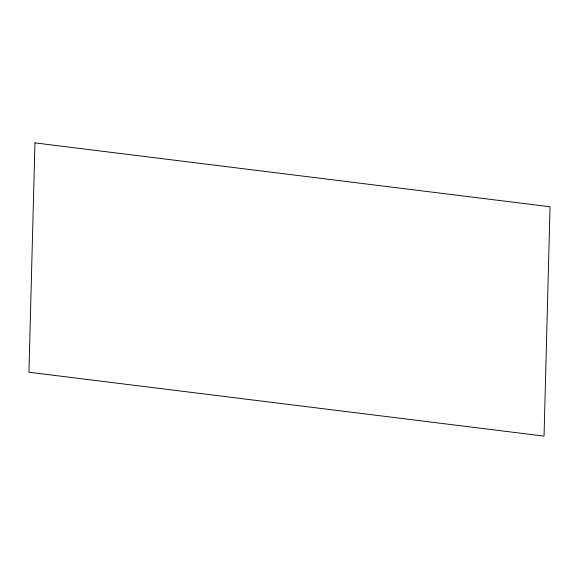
<?xml version="1.0" encoding="UTF-8"?>
<svg xmlns="http://www.w3.org/2000/svg" width="579" height="579" viewBox="0 0 579 579"><rect width="100%" height="100%" fill="white"/><g stroke="black" fill="none" stroke-linecap="round" stroke-linejoin="round"><path stroke-width="0.87" d="M34.957 142.897L28.95 372.239L544.043 436.103L550.05 206.761L34.957 142.897"/></g></svg>
